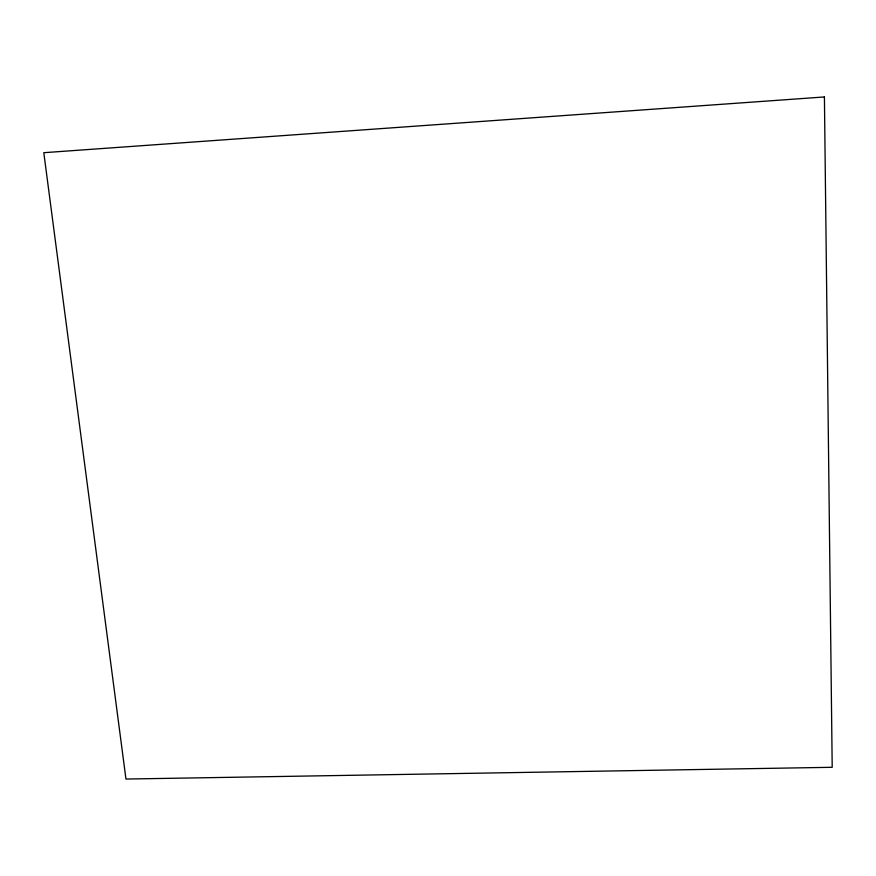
<?xml version="1.0" encoding="UTF-8"?>
<svg xmlns="http://www.w3.org/2000/svg" width="876" height="876" viewBox="0 0 876 876"><rect width="100%" height="100%" fill="white"/><g stroke="black" fill="none" stroke-linecap="round" stroke-linejoin="round"><path stroke-width="1.31" d="M824.415 96.951L43.8 152.698L125.958 779.049L832.2 767.299L824.415 96.951"/></g></svg>
